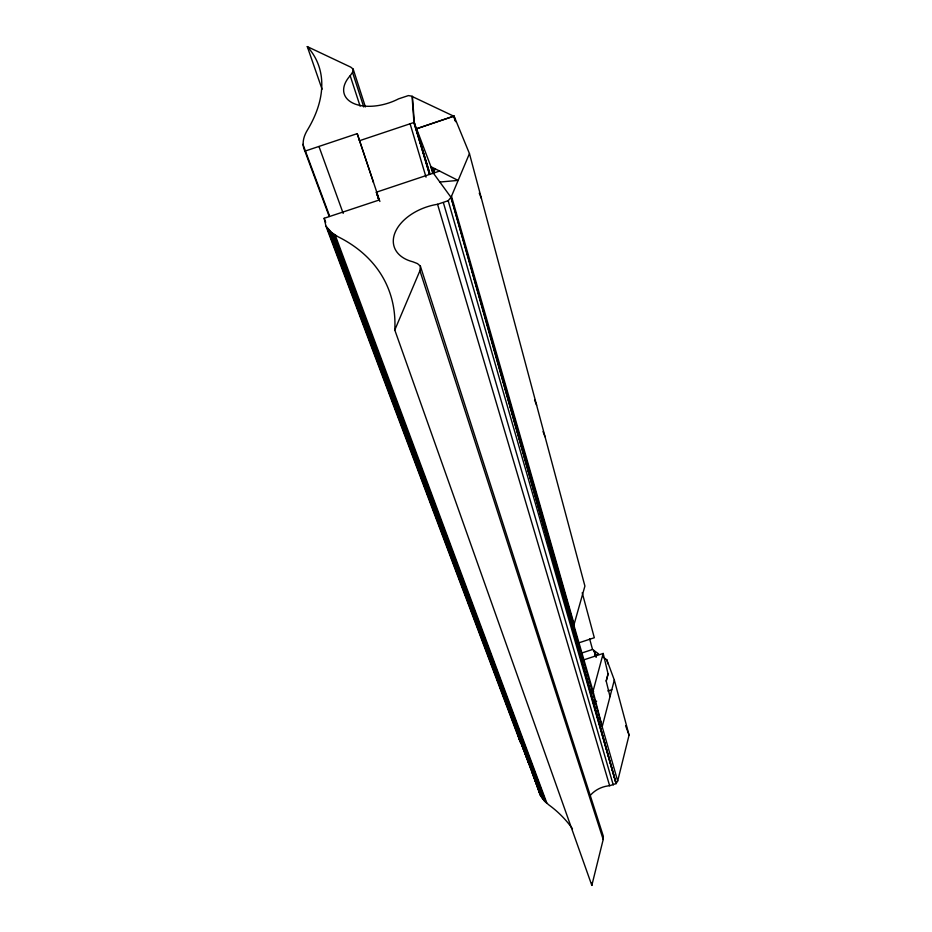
<?xml version="1.0" encoding="UTF-8"?>
<svg xmlns="http://www.w3.org/2000/svg" width="932" height="932" viewBox="0 0 932 932"><rect width="100%" height="100%" fill="white"/><g stroke="black" fill="none" stroke-linecap="round" stroke-linejoin="round"><path stroke-width="1.4" d="M439.846 182.043L458.078 180.4L439.613 171.057L376.388 192.19L378.928 200.1L324.161 218.286L325.979 226.185L331.629 232.592L337.978 236.716A212.717 137.843 -25.1 0 1 394.784 330.01L591.832 885.4L603.202 839.476L603.33 836.237L420.379 266.133L417.489 263.616L412.841 261.787A44.084 28.053 -17.5 0 1 395.261 232.126A44.084 28.053 -17.5 0 1 437.562 204.283L448.175 200.695L451.018 197.374L469.448 153.605L454.047 116.069L416.581 128.756L433.38 173.166L451.018 197.374L617.683 780.993L616.11 783.567L609.644 785.723A26.644 23.987 -14.6 0 0 589.641 796.161M329.229 216.504L304.915 151.135C301.409 144.32 303.552 136.433 307.304 130.259A177.942 97.709 -22.5 0 0 307.292 46.6L350.758 67.139L353.181 69.119L365.391 106.889M394.784 330.01L419.924 270.723L420.379 266.133M602.188 726.715L593.043 691.229L573.856 625.197L584.912 586.088L469.448 153.605M617.683 780.993L629.065 735.115L614.316 680.045L606.802 659.774L603.307 657.246M602.27 726.389L614.316 680.045M610.017 696.647L606.196 681.047L608.072 673.952L603.19 653.448L582.547 660.287M603.19 653.448L593.043 691.229L591.995 691.02M454.944 120.379L453.779 116.197L412.072 96.462L413.971 122.64L429.652 173.072L414.309 122.372L412.422 96.252L408.379 95.588L398.581 98.85A39.191 22.217 -18 0 1 353.042 103.172A39.191 22.217 -18 0 1 350.187 75.725L352.541 72.393L353.181 69.119M433.38 173.166L435.186 168.832L431.947 169.542L434.289 170.999L432.53 170.999L433.834 172.082L433.1 172.467M304.915 151.135L357.224 133.637L359.542 140.697L414.309 122.372M608.072 673.952L606.196 681.047M593.987 702.111L596.655 701.202M453.779 116.197L416.289 128.814M578.446 642.975L594.313 637.744L582.22 592.764M581.521 653.099L592.531 649.476L598.647 653.891L594.523 655.243M607.827 690.985L611.811 689.668M325.979 226.185L520.219 741.93L518.099 735.045L520.755 741.569M590.9 690.507L593.637 691.381M439.613 171.057L430.794 166.63L432.832 173.585M531.974 771.917L540.234 795.066L544.416 800.926L548.832 804.899A126.915 114.554 -35.3 0 1 572.469 828.746M479.246 193.134L481.436 198.528M534.572 399.933L536.622 405.199M596.084 657.13L593.894 650.419L596.142 656.85M543.03 431.528L545.045 436.782M518.099 735.045L529.096 763.972L525.578 754.571M330.557 231.637L543.647 800.04M329.567 230.647L542.925 799.12M328.635 229.61L542.238 798.176M324.161 218.286L325.687 222.34M397.941 414.623L399.467 418.701M403.556 429.559L405.082 433.636M409.171 444.506L410.697 448.572M414.787 459.441L416.313 463.519M420.402 474.388L421.928 478.454M424.992 486.609L427.543 493.401M430.607 501.544L433.159 508.336M436.223 516.491L437.749 520.569M441.838 531.426L443.364 535.504M447.453 546.373L448.979 550.439M452.043 558.594L454.595 565.386M457.659 573.529L459.185 577.607M463.274 588.476L464.8 592.554M468.889 603.412L470.415 607.489M474.505 618.359L476.543 623.788M479.095 630.58L480.621 634.657M481.646 637.372L483.172 641.449M484.71 645.527L486.236 649.592M487.261 652.307L488.787 656.384M490.325 660.462L491.851 664.539M492.877 667.254L494.403 671.331M495.94 675.397L497.467 679.475M498.492 682.189L502.057 691.695M503.082 694.422L504.608 698.487M512.542 719.702L517.808 733.705M327.784 228.55L541.597 797.209M327.015 227.443L541.003 796.208M333.971 234.375L546.07 802.615M332.771 233.513L545.22 801.788M331.629 232.592L544.416 800.926M505.121 699.85L509.571 711.757M522.724 746.835L529.131 763.96M532.067 771.824L540.234 795.066M518.041 734.404L524.075 750.54M302.935 144.332L329.287 215.222M335.24 235.202L546.956 803.419M625.617 725.76L629.065 735.115M373.161 181.414L373.441 182.194L358.82 138.519M318.989 146.534L343.186 213.381M307.292 46.6L322.076 89.239M357.224 133.637L379.883 201.475M379.114 200.357L376.388 192.19L378.928 200.1M350.187 75.725L360.102 106.12M352.541 72.393L363.748 106.959M419.924 270.723L603.202 839.476M536.11 781.459L538.242 788.309M503.42 694.375L504.701 698.476M413.971 122.64L429.442 174.214M410.115 123.84L426.029 177.162M437.562 204.283L609.644 785.723M414.705 123.746L429.594 174.459M443.434 202.838L613.268 784.989M448.175 200.695L616.11 783.567L487.145 323.788L573.856 625.197M451.426 196.058L574.077 624.021M472.256 271.643L616.11 783.567L451.018 197.374M518.297 734.987L520.219 741.93M589.595 638.688L592.531 649.476M606.802 659.774L607.92 663.91M454.047 116.069L455.55 121.649M591.68 882.849A126.915 114.554 -35.3 0 1 591.832 885.4"/></g></svg>
